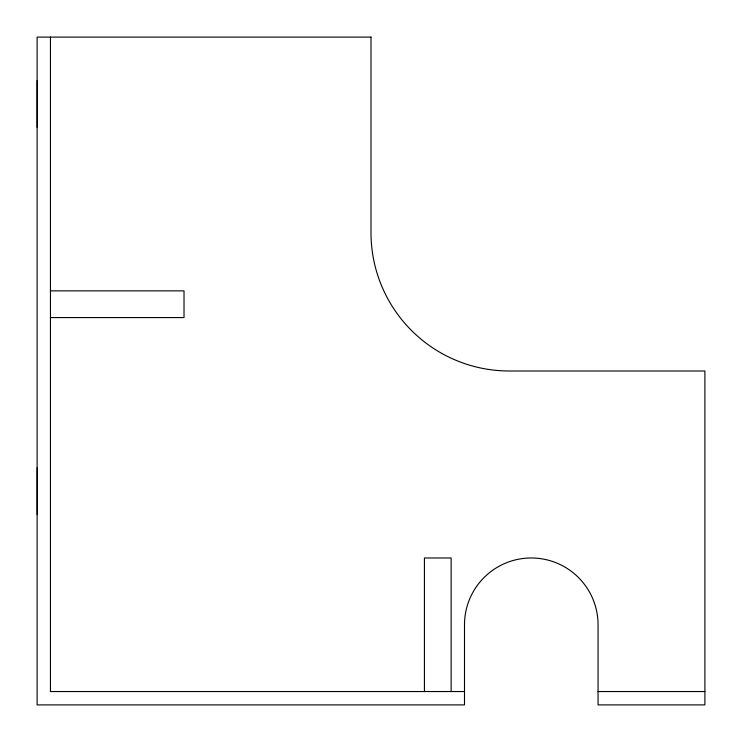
<?xml version="1.0" encoding="UTF-8"?>
<svg xmlns="http://www.w3.org/2000/svg" width="742" height="742" viewBox="0 0 742 742"><rect width="100%" height="100%" fill="white"/><g stroke="black" fill="none" stroke-linecap="round" stroke-linejoin="round"><path stroke-width="1.11" d="M50.456 290.864L184.016 290.864L184.016 317.576L50.456 317.576M464.492 691.544L50.456 691.544L50.456 37.1M598.052 691.544L704.9 691.544M451.136 691.544L451.136 557.984L424.424 557.984L424.424 691.544M37.211 80.507L37.211 127.253M37.23 467.831L37.23 514.577M371 37.1L37.1 37.1L37.1 704.9L464.492 704.9L464.492 624.764A66.78 66.78 0 0 1 531.272 557.984A66.78 66.78 0 0 1 598.052 624.764L598.052 704.9L704.9 704.9L704.9 371L509.309 371A138.309 138.309 0 0 1 371 232.691L371 37.1"/></g></svg>
